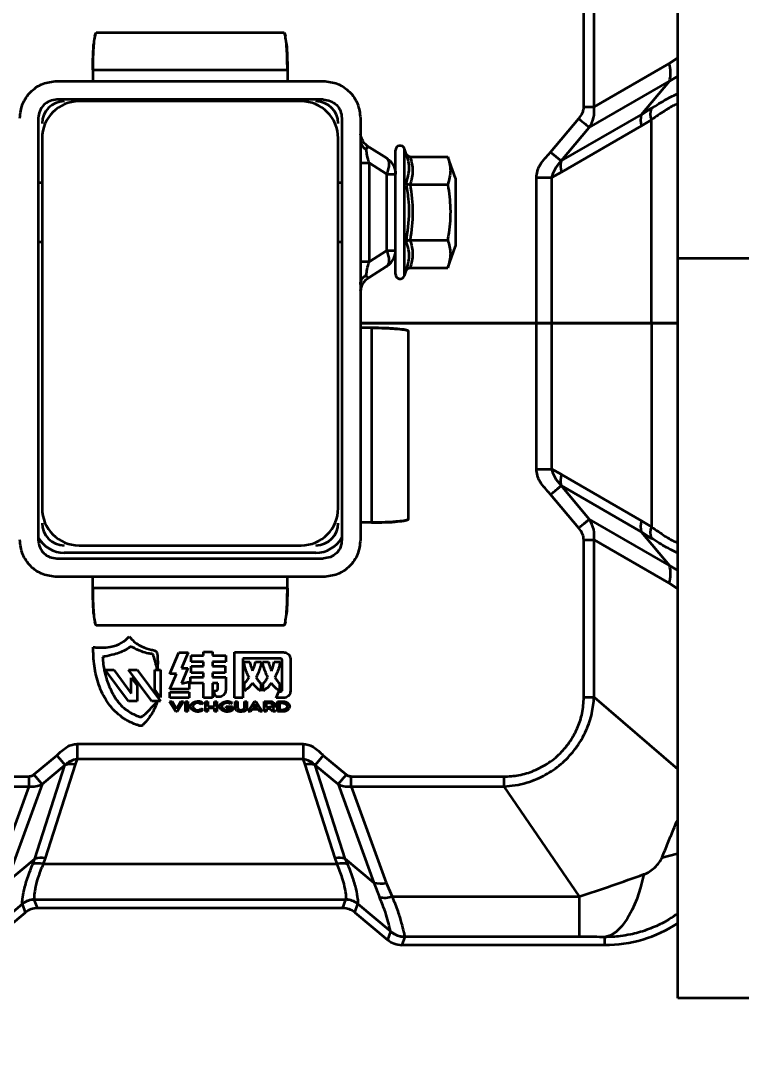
# Model space of a CAD drawing. Header units: millimetres. Extents: x 0 to 420, y 0 to 297.
# Drawn here: x 309.43 to 310.404, y 173.906 to 175.325 of the extents above; entities that cross this region are included whole.
import ezdxf

# ---------------------------------------------------------------- set-up
doc = ezdxf.new("R2010")
doc.units = ezdxf.units.MM
doc.layers.add('尺寸线层', color=150, linetype='Continuous')
doc.styles.add('SLDTEXTSTYLE2', font='TXT', dxfattribs={"width": 0.7})
doc.dimstyles.new('SLDDIMSTYLE0', dxfattribs={"dimtxt": 3.5, "dimasz": 3.302, "dimexe": 0, "dimexo": 0.0625, "dimgap": 0.875, "dimtad": 1, "dimdec": 1, "dimlfac": 100, "dimrnd": 1e-09, "dimzin": 12, "dimdsep": 46, "dimtxsty": 'SLDTEXTSTYLE2', "dimsah": 1, "dimcen": 0.09, "dimadec": 0, "dimazin": 3, "dimtfac": 1, "dimtdec": 3, "dimtofl": 0, "dimtmove": 0, "dimatfit": 3, "dimfxl": 0, "dimfrac": 2, "dimtolj": 1, "dimtzin": 12, "dimarcsym": 0})

# ---------------------------------------------------------------- blocks, each defined once
blk = doc.blocks.new('_D')
at = {"layer": '尺寸线层'}
for p, q in [((291.9431, 202.6412), (364.6876, 202.6412)), ((363.6876, 202.6412), (363.6876, 128.5802)), ((326.1167, 128.5802), (364.6876, 128.5802))]:
    blk.add_line(p, q, dxfattribs=at)
for points in [[(363.6876, 202.6412), (363.1796, 199.3392), (364.1956, 199.3392)], [(363.6876, 128.5802), (364.1956, 131.8822), (363.1796, 131.8822)]]:
    blk.add_solid(points, dxfattribs=at)
at = {"layer": '尺寸线层', "insert": (359.1758, 158.5376), "char_height": 3.5, "attachment_point": 1, "rotation": 90, "style": 'SLDTEXTSTYLE2'}
blk.add_mtext('7406.11', dxfattribs=at)
blk = doc.blocks.new('_D_6')
at = {"layer": '尺寸线层'}
for p, q in [((91.2154, 164.9172), (91.2154, 234.1922)), ((321.3154, 165.1871), (321.3154, 234.1922)), ((321.3154, 233.1922), (91.2154, 233.1922))]:
    blk.add_line(p, q, dxfattribs=at)
for points in [[(91.2154, 233.1922), (94.5174, 232.6842), (94.5174, 233.7002)], [(321.3154, 233.1922), (318.0134, 233.7002), (318.0134, 232.6842)]]:
    blk.add_solid(points, dxfattribs=at)
at = {"layer": '尺寸线层', "insert": (205.1726, 237.704), "char_height": 3.5, "attachment_point": 1, "style": 'SLDTEXTSTYLE2'}
blk.add_mtext('23010', dxfattribs=at)
blk = doc.blocks.new('_D_7')
at = {"layer": '尺寸线层'}
for p, q in [((70.597, 160.4022), (70.597, 246.1922)), ((332.8156, 175.1167), (332.8156, 246.1922)), ((332.8156, 245.1922), (70.597, 245.1922))]:
    blk.add_line(p, q, dxfattribs=at)
for points in [[(70.597, 245.1922), (73.899, 244.6842), (73.899, 245.7002)], [(332.8156, 245.1922), (329.5136, 245.7002), (329.5136, 244.6842)]]:
    blk.add_solid(points, dxfattribs=at)
at = {"layer": '尺寸线层', "insert": (202.8758, 249.704), "char_height": 3.5, "attachment_point": 1, "style": 'SLDTEXTSTYLE2'}
blk.add_mtext('26221.85', dxfattribs=at)

msp = doc.modelspace()

# ---------------------------------------------------------------- linework, layer by layer
at = {"color": 7, "linetype": 'Continuous', "lineweight": 35}
for p, q in [((310.317, 175.0043), (310.317, 184.2711)), ((310.1902, 175.2087), (310.1902, 175.4212)), ((310.2041, 175.2087), (310.2041, 175.4212)), ((309.7852, 175.3085), (309.5314, 175.3085)), ((309.7852, 175.3085), (309.7853, 175.3085)), ((310.2041, 175.2087), (310.3053, 175.2671)), ((310.3053, 175.2671), (310.317, 175.2748)), ((309.5268, 175.2585), (309.7898, 175.2585)), ((309.5268, 175.2585), (309.5268, 175.2435)), ((309.7898, 175.2585), (309.7898, 175.2435)), ((309.7899, 175.2585), (309.7899, 175.2435)), ((309.4783, 175.2435), (309.8383, 175.2435)), ((310.1976, 175.1808), (310.3059, 175.2433)), ((310.2678, 175.198), (310.3059, 175.2433)), ((310.3059, 175.2433), (310.317, 175.2502)), ((309.8383, 175.2185), (309.4783, 175.2185)), ((309.8083, 175.2162), (309.5083, 175.2162)), ((310.1902, 175.2087), (310.2041, 175.2087)), ((310.1596, 175.1355), (310.2678, 175.198)), ((310.2678, 175.198), (310.2809, 175.2062)), ((309.4533, 175.1935), (309.4533, 174.6235)), ((309.8633, 175.1935), (309.8633, 174.6235)), ((309.8883, 175.1935), (309.8883, 174.6235)), ((310.1454, 175.1474), (310.1835, 175.1927)), ((310.1596, 175.1355), (310.1976, 175.1808)), ((310.2681, 175.1831), (310.1599, 175.1206)), ((310.2814, 175.1911), (310.2681, 175.1831)), ((310.2814, 174.9162), (310.2814, 175.1911)), ((309.4583, 175.1662), (309.4583, 174.6662)), ((309.8583, 174.6662), (309.8583, 175.1662)), ((309.8898, 175.1661), (309.8885, 175.1723)), ((309.8908, 175.1644), (309.889, 175.1693)), ((309.8993, 175.1545), (309.8976, 175.1559)), ((309.8996, 175.1541), (309.9001, 175.1541)), ((309.9001, 175.1541), (309.9241, 175.1391)), ((309.9503, 175.1453), (309.9478, 175.1521)), ((309.9478, 174.9803), (309.9478, 175.1521)), ((309.9358, 175.1189), (309.9358, 175.15)), ((309.9555, 175.1412), (310.0063, 175.1412)), ((310.0168, 175.1122), (310.0063, 175.1412)), ((310.1454, 175.1474), (310.1596, 175.1355)), ((309.9001, 175.1329), (309.9001, 174.9994)), ((309.9001, 175.1329), (309.9241, 175.1179)), ((309.9241, 175.0144), (309.9241, 175.1179)), ((309.9241, 175.1179), (309.9358, 175.1179)), ((309.9358, 175.0144), (309.9358, 175.1179)), ((310.0168, 175.1122), (310.0168, 175.0202)), ((310.1262, 175.1132), (310.1471, 175.1132)), ((310.1262, 174.9162), (310.1262, 175.1132)), ((310.1599, 175.1206), (310.1471, 175.1132)), ((310.1471, 174.9162), (310.1471, 175.1132)), ((309.4583, 175.1062), (309.4533, 175.1062)), ((309.8633, 175.1062), (309.8583, 175.1062)), ((309.9555, 175.1037), (310.0063, 175.1037)), ((309.4533, 175.0262), (309.4583, 175.0262)), ((309.8583, 175.0262), (309.8633, 175.0262)), ((309.9555, 175.0287), (310.0063, 175.0287)), ((309.9001, 174.9994), (309.9241, 175.0144)), ((309.9241, 175.0144), (309.9358, 175.0144)), ((309.9358, 174.9824), (309.9358, 175.0144)), ((310.0063, 174.9911), (310.0168, 175.0202)), ((310.317, 175.0043), (313.0795, 175.0043)), ((310.317, 174.0043), (310.317, 175.0043)), ((309.9001, 174.9782), (309.9241, 174.9932)), ((309.9478, 174.9803), (309.9503, 174.9871)), ((309.9555, 174.9911), (310.0063, 174.9911)), ((309.889, 174.963), (309.8908, 174.9679)), ((309.8889, 174.964), (309.8883, 174.9571)), ((309.8885, 174.96), (309.8898, 174.9662)), ((309.8887, 174.96), (309.889, 174.9623)), ((310.1262, 174.9162), (309.8883, 174.9162)), ((309.8883, 174.9162), (310.1262, 174.9162)), ((310.1262, 174.7192), (310.1262, 174.9162)), ((310.1262, 174.9162), (310.1471, 174.9162)), ((310.1471, 174.9162), (310.1262, 174.9162)), ((310.1471, 174.7192), (310.1471, 174.9162)), ((310.1471, 174.9162), (310.2814, 174.9162)), ((310.2814, 174.9162), (310.1471, 174.9162)), ((310.2814, 174.9162), (310.2814, 174.6412)), ((310.2814, 174.9162), (310.317, 174.9162)), ((310.3166, 174.9162), (310.2814, 174.9162)), ((309.9033, 174.91), (309.8883, 174.91)), ((309.9033, 174.91), (309.9033, 174.647)), ((309.9533, 174.6516), (309.9533, 174.9054)), ((310.1262, 174.7192), (310.1471, 174.7192)), ((310.1599, 174.7118), (310.1471, 174.7192)), ((310.2681, 174.6493), (310.1599, 174.7118)), ((310.1835, 174.6396), (310.1454, 174.685)), ((310.1976, 174.6515), (310.1596, 174.6969)), ((310.1596, 174.6969), (310.2678, 174.6344)), ((309.9033, 174.647), (309.8883, 174.647)), ((310.3059, 174.5891), (310.1976, 174.6515)), ((310.2814, 174.6412), (310.2681, 174.6493)), ((310.2678, 174.6344), (310.3059, 174.5891)), ((310.2809, 174.6261), (310.2678, 174.6344)), ((309.5083, 174.6162), (309.8083, 174.6162)), ((310.1902, 174.4112), (310.1902, 174.6237)), ((310.1902, 174.6237), (310.2041, 174.6237)), ((310.2041, 174.6237), (310.3053, 174.5652)), ((310.2041, 174.4112), (310.2041, 174.6237)), ((309.8283, 174.6062), (309.4883, 174.6062)), ((309.4783, 174.5985), (309.8383, 174.5985)), ((310.3059, 174.5891), (310.317, 174.5822)), ((309.8383, 174.5735), (309.4783, 174.5735)), ((309.5268, 174.5585), (309.5268, 174.5735)), ((309.7898, 174.5585), (309.7898, 174.5735)), ((309.7899, 174.5585), (309.7899, 174.5735)), ((309.7898, 174.5585), (309.5268, 174.5585)), ((310.317, 174.5575), (310.3053, 174.5652)), ((309.5314, 174.5085), (309.7852, 174.5085)), ((309.7853, 174.5085), (309.7852, 174.5085)), ((309.6309, 174.4426), (309.6429, 174.4716)), ((309.6429, 174.4716), (309.6555, 174.4716)), ((309.6555, 174.4716), (309.6467, 174.4504)), ((309.6765, 174.4722), (309.6885, 174.4722)), ((309.6765, 174.4673), (309.6765, 174.4722)), ((309.6885, 174.4722), (309.6885, 174.4673)), ((309.7185, 174.4718), (309.7844, 174.4718)), ((309.7185, 174.41), (309.7185, 174.4718)), ((309.6596, 174.4589), (309.6596, 174.4673)), ((309.6596, 174.4673), (309.6765, 174.4673)), ((309.6765, 174.4589), (309.6596, 174.4589)), ((309.6765, 174.4528), (309.6765, 174.4589)), ((309.6885, 174.4673), (309.7065, 174.4673)), ((309.6885, 174.4589), (309.6885, 174.4528)), ((309.7065, 174.4589), (309.6885, 174.4589)), ((309.7065, 174.4673), (309.7065, 174.4589)), ((309.7295, 174.4633), (309.7295, 174.41)), ((309.78, 174.4633), (309.7295, 174.4633)), ((309.7307, 174.4586), (309.7389, 174.4586)), ((309.7465, 174.4586), (309.7547, 174.4586)), ((309.7561, 174.4586), (309.7643, 174.4586)), ((309.772, 174.4586), (309.7801, 174.4586)), ((309.7828, 174.4211), (309.7828, 174.4607)), ((309.7938, 174.4624), (309.7938, 174.4193)), ((309.5434, 174.448), (309.5552, 174.448)), ((309.575, 174.4055), (309.5434, 174.448)), ((309.5552, 174.448), (309.5789, 174.4161)), ((309.575, 174.448), (309.5868, 174.448)), ((309.6065, 174.4055), (309.575, 174.448)), ((309.5868, 174.448), (309.6184, 174.4055)), ((309.6105, 174.448), (309.6184, 174.448)), ((309.6105, 174.4214), (309.6105, 174.448)), ((309.6184, 174.448), (309.6184, 174.4108)), ((309.6552, 174.4504), (309.6467, 174.4295)), ((309.6467, 174.4504), (309.6552, 174.4504)), ((309.6597, 174.4528), (309.6765, 174.4528)), ((309.6597, 174.444), (309.6597, 174.4528)), ((309.6765, 174.444), (309.6597, 174.444)), ((309.6765, 174.4383), (309.6765, 174.444)), ((309.6885, 174.4528), (309.7056, 174.4528)), ((309.6885, 174.444), (309.6885, 174.4383)), ((309.7056, 174.444), (309.6885, 174.444)), ((309.7056, 174.4528), (309.7056, 174.444)), ((309.5789, 174.4374), (309.5868, 174.4267)), ((309.5789, 174.4161), (309.5789, 174.4374)), ((309.6398, 174.4426), (309.6309, 174.4426)), ((309.6309, 174.4217), (309.6398, 174.4426)), ((309.6467, 174.4295), (309.6569, 174.4319)), ((309.6569, 174.4319), (309.6569, 174.4217)), ((309.6588, 174.4383), (309.6765, 174.4383)), ((309.6588, 174.4299), (309.6588, 174.4383)), ((309.6765, 174.4299), (309.6588, 174.4299)), ((309.6765, 174.41), (309.6765, 174.4299)), ((309.6885, 174.4383), (309.7065, 174.4383)), ((309.6885, 174.4299), (309.6885, 174.41)), ((309.6957, 174.4299), (309.6885, 174.4299)), ((309.6957, 174.4222), (309.6957, 174.4299)), ((309.7065, 174.4383), (309.7065, 174.4208)), ((309.7316, 174.4193), (309.7316, 174.4295)), ((309.7538, 174.4295), (309.7538, 174.4193)), ((309.7571, 174.4193), (309.7571, 174.4295)), ((309.7793, 174.4295), (309.7793, 174.4193)), ((309.5868, 174.4267), (309.5868, 174.4055)), ((309.6184, 174.4108), (309.6105, 174.4214)), ((309.6569, 174.4217), (309.6309, 174.4217)), ((309.6309, 174.4176), (309.6569, 174.4176)), ((309.6309, 174.41), (309.6309, 174.4176)), ((309.6569, 174.4176), (309.6569, 174.41)), ((309.6897, 174.4198), (309.6931, 174.4198)), ((309.6933, 174.4114), (309.6897, 174.4198)), ((309.7747, 174.41), (309.7782, 174.4185)), ((309.7782, 174.4185), (309.78, 174.4185)), ((309.5868, 174.4055), (309.575, 174.4055)), ((309.6184, 174.4055), (309.6065, 174.4055)), ((309.6306, 174.4054), (309.6341, 174.4054)), ((309.6392, 174.3915), (309.6306, 174.4054)), ((309.6569, 174.41), (309.6309, 174.41)), ((309.6341, 174.4054), (309.64, 174.3955)), ((309.64, 174.3955), (309.6459, 174.4054)), ((309.6494, 174.4054), (309.6408, 174.3915)), ((309.6459, 174.4054), (309.6494, 174.4054)), ((309.652, 174.4054), (309.6553, 174.4054)), ((309.652, 174.3915), (309.652, 174.4054)), ((309.6553, 174.4054), (309.6553, 174.3915)), ((309.676, 174.4029), (309.6735, 174.4013)), ((309.6885, 174.41), (309.6765, 174.41)), ((309.679, 174.4054), (309.6822, 174.4054)), ((309.679, 174.3915), (309.679, 174.4054)), ((309.6822, 174.4054), (309.6822, 174.3985)), ((309.6914, 174.4054), (309.6945, 174.4054)), ((309.6914, 174.3985), (309.6914, 174.4054)), ((309.6971, 174.4114), (309.6933, 174.4114)), ((309.6945, 174.4054), (309.6945, 174.3915)), ((309.715, 174.4035), (309.713, 174.4019)), ((309.7295, 174.41), (309.7185, 174.41)), ((309.719, 174.4054), (309.7222, 174.4054)), ((309.719, 174.3971), (309.719, 174.4054)), ((309.7222, 174.4054), (309.7222, 174.3977)), ((309.732, 174.4054), (309.7351, 174.4054)), ((309.732, 174.3977), (309.732, 174.4054)), ((309.7351, 174.4054), (309.7351, 174.3971)), ((309.7366, 174.3915), (309.7454, 174.4054)), ((309.743, 174.3965), (309.7462, 174.402)), ((309.7454, 174.4054), (309.747, 174.4054)), ((309.7462, 174.402), (309.7494, 174.3965)), ((309.747, 174.4054), (309.7558, 174.3915)), ((309.7582, 174.4054), (309.7662, 174.4054)), ((309.7582, 174.3915), (309.7582, 174.4054)), ((309.7614, 174.3973), (309.7614, 174.4034)), ((309.7614, 174.4034), (309.7657, 174.4034)), ((309.7844, 174.41), (309.7747, 174.41)), ((309.7765, 174.4054), (309.7835, 174.4054)), ((309.7765, 174.3915), (309.7765, 174.4054)), ((309.7796, 174.4032), (309.7835, 174.4032)), ((309.7796, 174.3936), (309.7796, 174.4032)), ((310.1902, 174.4112), (310.2041, 174.4112)), ((310.2041, 174.4112), (310.317, 174.3137)), ((309.6408, 174.3915), (309.6392, 174.3915)), ((309.6553, 174.3915), (309.652, 174.3915)), ((309.6735, 174.3955), (309.676, 174.394)), ((309.6822, 174.3915), (309.679, 174.3915)), ((309.6822, 174.3985), (309.6914, 174.3985)), ((309.6822, 174.3964), (309.6822, 174.3915)), ((309.6914, 174.3964), (309.6822, 174.3964)), ((309.6914, 174.3915), (309.6914, 174.3964)), ((309.6945, 174.3915), (309.6914, 174.3915)), ((309.7072, 174.3983), (309.7157, 174.3983)), ((309.7072, 174.3963), (309.7072, 174.3983)), ((309.7124, 174.3963), (309.7072, 174.3963)), ((309.7124, 174.3946), (309.7124, 174.3963)), ((309.7157, 174.3983), (309.7157, 174.3934)), ((309.74, 174.3915), (309.7366, 174.3915)), ((309.7418, 174.3946), (309.74, 174.3915)), ((309.7506, 174.3946), (309.7418, 174.3946)), ((309.7494, 174.3965), (309.743, 174.3965)), ((309.7524, 174.3915), (309.7506, 174.3946)), ((309.7558, 174.3915), (309.7524, 174.3915)), ((309.7614, 174.3915), (309.7582, 174.3915)), ((309.7651, 174.3973), (309.7614, 174.3973)), ((309.7614, 174.3953), (309.7614, 174.3915)), ((309.7652, 174.3953), (309.7614, 174.3953)), ((309.7699, 174.3915), (309.7661, 174.3954)), ((309.7693, 174.3958), (309.7738, 174.3915)), ((309.7738, 174.3915), (309.7699, 174.3915)), ((309.7841, 174.3915), (309.7765, 174.3915)), ((309.7838, 174.3936), (309.7796, 174.3936)), ((309.5056, 174.3479), (309.5056, 174.3276)), ((309.5056, 174.3479), (309.8111, 174.3479)), ((309.8111, 174.3479), (309.8111, 174.3276)), ((309.4474, 174.3064), (309.4784, 174.3324)), ((309.8383, 174.3324), (309.8273, 174.3193)), ((309.8383, 174.3324), (309.8693, 174.3064)), ((309.4487, 174.1928), (309.4893, 174.3193)), ((309.4584, 174.2933), (309.4893, 174.3193)), ((309.5031, 174.3199), (309.4624, 174.1934)), ((309.5056, 174.3276), (309.5031, 174.3199)), ((309.5056, 174.3276), (309.8111, 174.3276)), ((309.8136, 174.3199), (309.8111, 174.3276)), ((309.8542, 174.1934), (309.8136, 174.3199)), ((309.8273, 174.3193), (309.8583, 174.2933)), ((309.868, 174.1928), (309.8273, 174.3193)), ((309.2345, 174.3037), (309.4409, 174.3037)), ((309.4409, 174.2905), (309.4409, 174.3037)), ((309.8757, 174.3037), (310.0822, 174.3037)), ((310.0822, 174.3037), (310.0822, 174.2905)), ((309.2345, 174.2905), (309.4409, 174.2905)), ((309.3935, 174.1602), (309.4409, 174.2905)), ((309.4584, 174.2933), (309.41, 174.1603)), ((309.8583, 174.2933), (309.9067, 174.1603)), ((309.8757, 174.2905), (310.0822, 174.2905)), ((309.8757, 174.2905), (309.9232, 174.1602)), ((310.0822, 174.2905), (310.1837, 174.1416)), ((309.41, 174.1603), (309.4487, 174.1928)), ((309.4458, 174.1855), (309.4487, 174.1928)), ((309.4624, 174.1934), (309.4598, 174.1858)), ((309.8569, 174.1858), (309.8542, 174.1934)), ((309.9067, 174.1603), (309.868, 174.1928)), ((309.868, 174.1928), (309.8709, 174.1855)), ((309.4598, 174.1858), (309.8569, 174.1858)), ((309.9067, 174.1603), (309.9141, 174.1408)), ((309.9232, 174.1602), (309.9313, 174.1416)), ((309.3876, 174.0947), (309.4318, 174.1317)), ((309.4318, 174.1317), (309.4318, 174.1318)), ((309.436, 174.1203), (309.4318, 174.1317)), ((309.4478, 174.1377), (309.8688, 174.1377)), ((309.4478, 174.1377), (309.4479, 174.1376)), ((309.452, 174.1262), (309.4479, 174.1376)), ((309.8647, 174.1262), (309.8688, 174.1376)), ((309.8688, 174.1377), (309.8688, 174.1376)), ((309.8807, 174.1203), (309.8848, 174.1317)), ((309.8849, 174.1318), (309.8848, 174.1317)), ((309.8848, 174.1317), (309.929, 174.0947)), ((309.9313, 174.1416), (310.1837, 174.1416)), ((310.1837, 174.1416), (310.1837, 174.0873)), ((309.3917, 174.0832), (309.436, 174.1203)), ((309.452, 174.1262), (309.8647, 174.1262)), ((309.8807, 174.1203), (309.925, 174.0832)), ((309.929, 174.0943), (309.925, 174.0832)), ((309.929, 174.0947), (309.929, 174.0943)), ((309.9483, 174.0873), (309.9442, 174.0762)), ((309.9442, 174.0762), (310.2183, 174.0762)), ((309.9483, 174.0877), (309.9483, 174.0873)), ((310.1837, 174.0873), (309.9483, 174.0873)), ((310.2183, 174.0868), (310.2183, 174.0762)), ((313.0795, 174.0043), (310.317, 174.0043))]:
    msp.add_line(p, q, dxfattribs=at)
at = {"color": 7, "linetype": 'Continuous', "lineweight": 35, "flags": 128}
for points in [[(310.1835, 175.1927), (310.1857, 175.1908), (310.1879, 175.189), (310.19, 175.1872), (310.192, 175.1856), (310.1938, 175.1841), (310.1953, 175.1828), (310.1966, 175.1817), (310.1976, 175.1808)], [(310.296, 174.1945), (310.3149, 174.1995), (310.317, 174.2002)], [(310.2714, 174.1717), (310.2669, 174.1541), (310.2616, 174.138), (310.2556, 174.1238), (310.2489, 174.1116), (310.2417, 174.1017), (310.2341, 174.0941), (310.2263, 174.0892), (310.2183, 174.0868)]]:
    msp.add_lwpolyline(points, dxfattribs=at)
at = {"color": 7, "linetype": 'Continuous', "lineweight": 35}
for centre, radius, start, end in [((310.2673, 175.2544), 0.0401, 343.9657, 18.5164), ((309.5083, 175.1662), 0.05, 90, 180), ((309.4883, 175.1862), 0.03, 90, 180), ((309.8083, 175.1662), 0.05, 0, 90), ((309.8283, 175.1862), 0.03, 0, 90), ((310.2919, 175.191), 0.0251, 163.9657, 198.5164), ((310.304, 175.1995), 0.024, 163.7993, 200.3661), ((309.942, 175.15), 0.00619, 20, 180), ((310.1837, 175.1286), 0.0251, 163.9657, 198.5164), ((309.942, 174.9824), 0.00619, 180, 340), ((310.1837, 174.7038), 0.0251, 161.4836, 196.0343), ((309.5083, 174.6662), 0.05, 180, 270), ((309.8083, 174.6662), 0.05, 270, 0), ((309.4883, 174.6462), 0.03, 180, 270), ((309.8283, 174.6462), 0.03, 270, 0), ((310.2919, 174.6413), 0.0251, 161.4836, 196.0343), ((310.304, 174.6328), 0.024, 159.6339, 196.2007), ((309.4883, 174.6462), 0.04, 208.955, 270), ((309.8283, 174.6462), 0.04, 270, 331.045), ((310.2673, 174.578), 0.0401, 341.4836, 16.0343), ((309.4974, 174.2902), 0.0302, 79.2033, 105.5504), ((309.8192, 174.2902), 0.0302, 74.4498, 100.7965), ((309.4568, 174.1637), 0.0302, 79.2034, 105.5503), ((309.8599, 174.1637), 0.0302, 74.4497, 100.7966), ((309.4533, 174.1573), 0.0292, 77.3355, 105.0062), ((309.8633, 174.1573), 0.0292, 74.9938, 102.6645), ((309.9152, 174.1956), 0.0363, 256.4299, 282.6632), ((309.4479, 174.1126), 0.025, 90.0933, 129.9643), ((309.4479, 174.1125), 0.025, 90.0586, 129.9414), ((309.8688, 174.1126), 0.025, 50.0357, 89.9067), ((309.8688, 174.1125), 0.025, 50.0586, 89.9414), ((309.9212, 174.1731), 0.033, 257.4981, 287.8428), ((310.2183, 174.2562), 0.18, 270, 303.2598), ((309.9482, 174.1177), 0.03, 230.2501, 270.141), ((309.9483, 174.1174), 0.03, 230.0586, 269.9414)]:
    msp.add_arc(centre, radius, start, end, dxfattribs=at)
for centre, major_axis, start_param, end_param in [((309.452, 174.1011), (-0.0086, 0.0235), 5.934618, 6.631752), ((309.8646, 174.1011), (-0.0086, -0.0235), 2.793026, 3.49016), ((309.9443, 174.1062), (-0.0103, -0.0282), 5.934618, 6.631752)]:
    msp.add_ellipse(centre, major_axis=major_axis, ratio=0.998448, start_param=start_param, end_param=end_param, dxfattribs=at)
for points, knots in [([(309.5314, 175.3085), (309.531, 175.3082), (309.5304, 175.3077), (309.5292, 175.3032), (309.5283, 175.2961), (309.5275, 175.2862), (309.5269, 175.2746), (309.5268, 175.2648), (309.5268, 175.2585)], [0, 0, 0, 0, 0.157309, 0.270586, 0.50035, 0.630794, 0.757716, 1, 1, 1, 1]), ([(309.5296, 175.304), (309.5298, 175.3051), (309.5304, 175.3078), (309.5311, 175.3082), (309.5315, 175.3085)], [0, 0, 0, 0, 0.418606, 1, 1, 1, 1]), ([(309.7898, 175.2585), (309.7897, 175.2648), (309.7896, 175.2746), (309.789, 175.2862), (309.7883, 175.2961), (309.7873, 175.3032), (309.7862, 175.3077), (309.7856, 175.3082), (309.7852, 175.3085)], [0, 0, 0, 0, 0.242279, 0.369203, 0.49965, 0.729414, 0.842683, 1, 1, 1, 1]), ([(309.7853, 175.3085), (309.7856, 175.3082), (309.7863, 175.3078), (309.7869, 175.3051), (309.7872, 175.304)], [0, 0, 0, 0, 0.581362, 1, 1, 1, 1]), ([(309.5269, 175.2585), (309.5269, 175.2648), (309.527, 175.2745), (309.5276, 175.2862), (309.528, 175.2913), (309.5282, 175.2938)], [0, 0, 0, 0, 0.484898, 0.738922, 1, 1, 1, 1]), ([(309.7885, 175.2938), (309.7887, 175.2913), (309.7891, 175.2862), (309.7897, 175.2745), (309.7898, 175.2648), (309.7899, 175.2585)], [0, 0, 0, 0, 0.261071, 0.515092, 1, 1, 1, 1]), ([(310.2809, 175.2062), (310.2882, 175.2108), (310.3022, 175.2196), (310.3122, 175.2243), (310.317, 175.2266)], [0, 0, 0, 0, 0.521656, 1, 1, 1, 1]), ([(310.1835, 175.1927), (310.1853, 175.1952), (310.1879, 175.1989), (310.1899, 175.2045), (310.1901, 175.2073), (310.1902, 175.2087)], [0, 0, 0, 0, 0.51551, 0.767405, 1, 1, 1, 1]), ([(310.1976, 175.1808), (310.1999, 175.185), (310.2046, 175.1936), (310.2043, 175.2036), (310.2041, 175.2087)], [0, 0, 0, 0, 0.492397, 1, 1, 1, 1]), ([(310.317, 175.2126), (310.3159, 175.2122), (310.3119, 175.2107), (310.2998, 175.204), (310.2877, 175.1955), (310.2814, 175.1911)], [0, 0, 0, 0, 0.155452, 0.567559, 1, 1, 1, 1]), ([(309.8883, 175.1635), (309.8888, 175.1607), (309.8897, 175.1556), (309.8946, 175.1519), (309.8968, 175.1503)], [0, 0, 0, 0, 0.559996, 1, 1, 1, 1]), ([(309.8977, 175.156), (309.8968, 175.1567), (309.8943, 175.1586), (309.892, 175.1616), (309.8911, 175.1641), (309.8909, 175.1645)], [0, 0, 0, 0, 0.294463, 0.87052, 1, 1, 1, 1]), ([(309.8968, 175.1503), (309.8968, 175.1511), (309.8969, 175.1529), (309.8978, 175.1548), (309.8988, 175.1544), (309.8996, 175.1541)], [0, 0, 0, 0, 0.243902, 0.508229, 1, 1, 1, 1]), ([(309.9001, 175.1329), (309.8992, 175.1363), (309.8979, 175.141), (309.8969, 175.1471), (309.8968, 175.1492), (309.8968, 175.1503)], [0, 0, 0, 0, 0.551614, 0.784825, 1, 1, 1, 1]), ([(309.9503, 175.1057), (309.9522, 175.1122), (309.955, 175.1217), (309.9536, 175.135), (309.9515, 175.1417), (309.9503, 175.1453)], [0, 0, 0, 0, 0.499729, 0.72853, 1, 1, 1, 1]), ([(309.9555, 175.1412), (309.955, 175.1413), (309.9539, 175.1414), (309.9523, 175.1423), (309.9511, 175.1436), (309.9505, 175.1447), (309.9503, 175.1453), (309.9503, 175.1453)], [0, 0, 0, 0, 0.23614, 0.471311, 0.732321, 0.993287, 1, 1, 1, 1]), ([(310.0063, 175.1412), (310.0081, 175.1351), (310.0117, 175.1226), (310.0081, 175.1101), (310.0063, 175.1037)], [0, 0, 0, 0, 0.491212, 1, 1, 1, 1]), ([(310.1262, 175.1132), (310.1264, 175.116), (310.127, 175.122), (310.1329, 175.1343), (310.1402, 175.142), (310.1454, 175.1474)], [0, 0, 0, 0, 0.211639, 0.442849, 1, 1, 1, 1]), ([(310.1471, 175.1132), (310.1482, 175.117), (310.1508, 175.1253), (310.1565, 175.1319), (310.1596, 175.1355)], [0, 0, 0, 0, 0.462726, 1, 1, 1, 1]), ([(309.9503, 175.0266), (309.9522, 175.0398), (309.955, 175.059), (309.9536, 175.0856), (309.9515, 175.0986), (309.9503, 175.1057)], [0, 0, 0, 0, 0.500435, 0.728855, 1, 1, 1, 1]), ([(309.9503, 175.1057), (309.9503, 175.1057), (309.9505, 175.1054), (309.9511, 175.1049), (309.9523, 175.1042), (309.9539, 175.1038), (309.955, 175.1037), (309.9555, 175.1037)], [0, 0, 0, 0, 0.0067129, 0.2676791, 0.5286892, 0.7638601, 1, 1, 1, 1]), ([(309.9555, 175.1037), (309.9572, 175.0912), (309.9607, 175.0662), (309.9572, 175.0412), (309.9555, 175.0287)], [0, 0, 0, 0, 0.499238, 1, 1, 1, 1]), ([(310.0063, 175.1037), (310.0063, 175.1035), (310.0082, 175.0928), (310.0108, 175.071), (310.0092, 175.046), (310.0068, 175.032), (310.0063, 175.0287)], [0, 0, 0, 0, 0.009604, 0.432631, 0.866873, 1, 1, 1, 1]), ([(309.9503, 175.0266), (309.9503, 175.0266), (309.9505, 175.0269), (309.9511, 175.0275), (309.9523, 175.0281), (309.9539, 175.0286), (309.955, 175.0286), (309.9555, 175.0287)], [0, 0, 0, 0, 0.0067129, 0.2676791, 0.5286892, 0.7638601, 1, 1, 1, 1]), ([(309.9503, 174.9871), (309.9522, 174.9937), (309.955, 175.0035), (309.9536, 175.0167), (309.9515, 175.0231), (309.9503, 175.0266)], [0, 0, 0, 0, 0.499729, 0.72853, 1, 1, 1, 1]), ([(310.0063, 175.0287), (310.0081, 175.0225), (310.0117, 175.01), (310.0081, 174.9975), (310.0063, 174.9911)], [0, 0, 0, 0, 0.4912125, 1, 1, 1, 1]), ([(309.8968, 174.982), (309.8968, 174.9831), (309.8969, 174.9853), (309.8979, 174.9913), (309.8992, 174.9961), (309.9001, 174.9994)], [0, 0, 0, 0, 0.2151838, 0.4483868, 1, 1, 1, 1]), ([(309.8883, 174.9688), (309.8888, 174.9716), (309.8897, 174.9767), (309.8946, 174.9804), (309.8968, 174.982)], [0, 0, 0, 0, 0.559996, 1, 1, 1, 1]), ([(309.9001, 174.9782), (309.8992, 174.9779), (309.8979, 174.9774), (309.8969, 174.9794), (309.8968, 174.9812), (309.8968, 174.982)], [0, 0, 0, 0, 0.5516135, 0.7848249, 1, 1, 1, 1]), ([(309.9503, 174.9871), (309.9503, 174.9871), (309.9505, 174.9877), (309.9511, 174.9888), (309.9523, 174.9901), (309.9539, 174.9909), (309.955, 174.9911), (309.9555, 174.9911)], [0, 0, 0, 0, 0.006713, 0.267679, 0.528689, 0.76386, 1, 1, 1, 1]), ([(309.8893, 174.9637), (309.8899, 174.9656), (309.8913, 174.9694), (309.895, 174.9745), (309.8984, 174.977), (309.9001, 174.9782)], [0, 0, 0, 0, 0.315477, 0.657739, 1, 1, 1, 1]), ([(309.9033, 174.91), (309.9097, 174.9099), (309.9194, 174.9098), (309.931, 174.9092), (309.941, 174.9085), (309.9481, 174.9075), (309.9525, 174.9064), (309.953, 174.9057), (309.9533, 174.9054)], [0, 0, 0, 0, 0.242279, 0.369202, 0.49965, 0.729414, 0.842683, 1, 1, 1, 1]), ([(309.9533, 174.9054), (309.953, 174.9057), (309.9525, 174.9064), (309.9481, 174.9075), (309.941, 174.9085), (309.931, 174.9092), (309.9194, 174.9098), (309.9097, 174.9099), (309.9033, 174.91)], [0, 0, 0, 0, 0.157309, 0.270586, 0.50035, 0.630794, 0.757716, 1, 1, 1, 1]), ([(310.1454, 174.685), (310.1403, 174.6904), (310.1329, 174.6981), (310.127, 174.7103), (310.1264, 174.7163), (310.1262, 174.7192)], [0, 0, 0, 0, 0.554868, 0.787217, 1, 1, 1, 1]), ([(310.1596, 174.6969), (310.1565, 174.7004), (310.1508, 174.707), (310.1482, 174.7153), (310.1471, 174.7192)], [0, 0, 0, 0, 0.537276, 1, 1, 1, 1]), ([(310.1454, 174.685), (310.1469, 174.6862), (310.1499, 174.6887), (310.1541, 174.6922), (310.1576, 174.6951), (310.1589, 174.6963), (310.1596, 174.6969)], [0, 0, 0, 0, 0.244437, 0.5, 0.755563, 1, 1, 1, 1]), ([(309.9533, 174.6516), (309.953, 174.6512), (309.9525, 174.6506), (309.9481, 174.6494), (309.941, 174.6485), (309.931, 174.6477), (309.9194, 174.6471), (309.9097, 174.647), (309.9033, 174.647)], [0, 0, 0, 0, 0.157309, 0.270586, 0.50035, 0.630794, 0.757716, 1, 1, 1, 1]), ([(309.9033, 174.647), (309.9097, 174.647), (309.9194, 174.6471), (309.931, 174.6477), (309.941, 174.6485), (309.9481, 174.6494), (309.9525, 174.6506), (309.953, 174.6512), (309.9533, 174.6516)], [0, 0, 0, 0, 0.242279, 0.369202, 0.49965, 0.729414, 0.842683, 1, 1, 1, 1]), ([(310.1835, 174.6396), (310.1849, 174.6409), (310.188, 174.6434), (310.1921, 174.6469), (310.1956, 174.6498), (310.197, 174.651), (310.1976, 174.6515)], [0, 0, 0, 0, 0.2444376, 0.5000006, 0.7555633, 1, 1, 1, 1]), ([(310.2041, 174.6237), (310.2043, 174.6284), (310.2047, 174.6384), (310.2001, 174.647), (310.1976, 174.6515)], [0, 0, 0, 0, 0.4733, 1, 1, 1, 1]), ([(310.2814, 174.6412), (310.2878, 174.6368), (310.2998, 174.6283), (310.3118, 174.6217), (310.3159, 174.6202), (310.317, 174.6197)], [0, 0, 0, 0, 0.439564, 0.840059, 1, 1, 1, 1]), ([(310.1902, 174.6237), (310.1899, 174.6263), (310.1891, 174.6322), (310.1854, 174.637), (310.1835, 174.6396)], [0, 0, 0, 0, 0.448587, 1, 1, 1, 1]), ([(310.317, 174.6058), (310.3123, 174.608), (310.3023, 174.6127), (310.2883, 174.6215), (310.2809, 174.6261)], [0, 0, 0, 0, 0.471363, 1, 1, 1, 1]), ([(309.5268, 174.5585), (309.5268, 174.5521), (309.5269, 174.5424), (309.5275, 174.5307), (309.5283, 174.5208), (309.5292, 174.5137), (309.5304, 174.5092), (309.531, 174.5088), (309.5314, 174.5085)], [0, 0, 0, 0, 0.242279, 0.369203, 0.49965, 0.729414, 0.842683, 1, 1, 1, 1]), ([(309.5282, 174.5231), (309.528, 174.5256), (309.5276, 174.5307), (309.527, 174.5424), (309.5269, 174.5521), (309.5269, 174.5585)], [0, 0, 0, 0, 0.261071, 0.515092, 1, 1, 1, 1]), ([(309.7852, 174.5085), (309.7855, 174.5088), (309.7862, 174.5092), (309.7873, 174.5137), (309.7883, 174.5208), (309.789, 174.5307), (309.7896, 174.5424), (309.7897, 174.5521), (309.7898, 174.5585)], [0, 0, 0, 0, 0.157309, 0.270586, 0.50035, 0.630794, 0.757716, 1, 1, 1, 1]), ([(309.7899, 174.5585), (309.7898, 174.5521), (309.7897, 174.5424), (309.7891, 174.5307), (309.7887, 174.5256), (309.7885, 174.5231)], [0, 0, 0, 0, 0.484898, 0.738922, 1, 1, 1, 1]), ([(309.5315, 174.5085), (309.5311, 174.5087), (309.5305, 174.5092), (309.5298, 174.5118), (309.5296, 174.5129)], [0, 0, 0, 0, 0.581362, 1, 1, 1, 1]), ([(309.7872, 174.5129), (309.7869, 174.5118), (309.7863, 174.5092), (309.7856, 174.5087), (309.7853, 174.5085)], [0, 0, 0, 0, 0.418606, 1, 1, 1, 1]), ([(309.5275, 174.4787), (309.5291, 174.4785), (309.5375, 174.4778), (309.5485, 174.478), (309.5617, 174.4819), (309.5698, 174.4866), (309.5745, 174.4915), (309.576, 174.493)], [0, 0, 0, 0, 0.095059, 0.477947, 0.614031, 0.878763, 1, 1, 1, 1]), ([(309.576, 174.493), (309.5771, 174.4918), (309.5819, 174.4863), (309.5919, 174.4789), (309.6019, 174.4762), (309.6064, 174.475)], [0, 0, 0, 0, 0.1389856, 0.6119172, 1, 1, 1, 1]), ([(309.5273, 174.4762), (309.5273, 174.4764), (309.5273, 174.4768), (309.5274, 174.4777), (309.5275, 174.4783), (309.5275, 174.4787)], [0, 0, 0, 0, 0.252501, 0.504816, 1, 1, 1, 1]), ([(309.5892, 174.3726), (309.5877, 174.3732), (309.5797, 174.3759), (309.5645, 174.3838), (309.5504, 174.398), (309.5414, 174.4127), (309.536, 174.4245), (309.532, 174.4369), (309.5283, 174.4541), (309.5277, 174.4673), (309.5273, 174.4762)], [0, 0, 0, 0, 0.0386496, 0.194338, 0.3927059, 0.4931491, 0.5935436, 0.6938955, 0.7942112, 1, 1, 1, 1]), ([(309.5769, 174.4787), (309.5756, 174.4777), (309.5717, 174.475), (309.5647, 174.4716), (309.5547, 174.4684), (309.5475, 174.4668), (309.5433, 174.466)], [0, 0, 0, 0, 0.137822, 0.39048, 0.642641, 1, 1, 1, 1]), ([(309.58, 174.4786), (309.5796, 174.4787), (309.5788, 174.479), (309.5779, 174.479), (309.5773, 174.4789), (309.577, 174.4788), (309.5769, 174.4787)], [0, 0, 0, 0, 0.465921, 0.719479, 0.884635, 1, 1, 1, 1]), ([(309.6067, 174.4695), (309.605, 174.4697), (309.6003, 174.4702), (309.5913, 174.4732), (309.5843, 174.4765), (309.58, 174.4786)], [0, 0, 0, 0, 0.177002, 0.501951, 1, 1, 1, 1]), ([(309.6064, 174.475), (309.6081, 174.4748), (309.6102, 174.4745), (309.6123, 174.4733), (309.6132, 174.4719), (309.6143, 174.4673), (309.6147, 174.4593), (309.6144, 174.4521), (309.6143, 174.4485)], [0, 0, 0, 0, 0.160025, 0.196998, 0.234195, 0.311686, 0.649476, 1, 1, 1, 1]), ([(309.7844, 174.4718), (309.7855, 174.4717), (309.7877, 174.4715), (309.7905, 174.4698), (309.7926, 174.4674), (309.7937, 174.4648), (309.7938, 174.463), (309.7938, 174.4624)], [0, 0, 0, 0, 0.220827, 0.440436, 0.651052, 0.864309, 1, 1, 1, 1]), ([(309.5433, 174.466), (309.5428, 174.4659), (309.5421, 174.4657), (309.5411, 174.4656), (309.5405, 174.4656), (309.5402, 174.4655)], [0, 0, 0, 0, 0.400257, 0.699592, 1, 1, 1, 1]), ([(309.5402, 174.4655), (309.5403, 174.4639), (309.5407, 174.4589), (309.5415, 174.4517), (309.543, 174.4439), (309.5442, 174.4395), (309.5448, 174.4373)], [0, 0, 0, 0, 0.174669, 0.524102, 0.761562, 1, 1, 1, 1]), ([(309.609, 174.4669), (309.6088, 174.4673), (309.6084, 174.4682), (309.6077, 174.469), (309.6071, 174.4694), (309.6068, 174.4695), (309.6067, 174.4695)], [0, 0, 0, 0, 0.4140445, 0.7491204, 0.8856781, 1, 1, 1, 1]), ([(309.6143, 174.4485), (309.6138, 174.4501), (309.6129, 174.4533), (309.6112, 174.4594), (309.6099, 174.464), (309.609, 174.4669)], [0, 0, 0, 0, 0.261065, 0.522123, 1, 1, 1, 1]), ([(309.738, 174.4377), (309.7373, 174.4392), (309.7353, 174.4433), (309.7327, 174.4502), (309.7314, 174.4558), (309.7307, 174.4586)], [0, 0, 0, 0, 0.225098, 0.610129, 1, 1, 1, 1]), ([(309.7389, 174.4586), (309.7392, 174.457), (309.7399, 174.4541), (309.7414, 174.4502), (309.7423, 174.4478), (309.7427, 174.4466)], [0, 0, 0, 0, 0.397021, 0.698347, 1, 1, 1, 1]), ([(309.7427, 174.4466), (309.7433, 174.4482), (309.7444, 174.4509), (309.7458, 174.4549), (309.7463, 174.4574), (309.7465, 174.4586)], [0, 0, 0, 0, 0.396668, 0.697235, 1, 1, 1, 1]), ([(309.7547, 174.4586), (309.7544, 174.457), (309.7535, 174.4525), (309.7511, 174.4455), (309.7487, 174.4403), (309.7475, 174.4377)], [0, 0, 0, 0, 0.225279, 0.610555, 1, 1, 1, 1]), ([(309.7634, 174.4377), (309.7627, 174.4392), (309.7607, 174.4433), (309.758, 174.4502), (309.7568, 174.4558), (309.7561, 174.4586)], [0, 0, 0, 0, 0.225097, 0.610128, 1, 1, 1, 1]), ([(309.7643, 174.4586), (309.7647, 174.457), (309.7653, 174.4541), (309.7667, 174.4501), (309.7677, 174.4478), (309.7681, 174.4466)], [0, 0, 0, 0, 0.397481, 0.698479, 1, 1, 1, 1]), ([(309.7681, 174.4466), (309.7688, 174.4481), (309.7699, 174.4508), (309.7712, 174.4549), (309.7717, 174.4574), (309.772, 174.4586)], [0, 0, 0, 0, 0.395845, 0.696793, 1, 1, 1, 1]), ([(309.7801, 174.4586), (309.7798, 174.457), (309.7788, 174.4525), (309.7765, 174.4455), (309.7741, 174.4403), (309.7728, 174.4377)], [0, 0, 0, 0, 0.22528, 0.610558, 1, 1, 1, 1]), ([(309.7828, 174.4607), (309.7827, 174.461), (309.7827, 174.4616), (309.7822, 174.4624), (309.7815, 174.463), (309.7808, 174.4633), (309.7803, 174.4633), (309.78, 174.4633)], [0, 0, 0, 0, 0.215909, 0.431679, 0.642748, 0.836136, 1, 1, 1, 1]), ([(309.5448, 174.4373), (309.5453, 174.4358), (309.548, 174.4279), (309.5527, 174.4171), (309.5599, 174.4058), (309.5689, 174.3953), (309.5793, 174.3892), (309.5876, 174.3853), (309.5902, 174.3844), (309.5923, 174.3845), (309.5953, 174.3859), (309.6023, 174.3929), (309.6087, 174.3995), (309.6136, 174.4045)], [0, 0, 0, 0, 0.048169, 0.241379, 0.33788, 0.433916, 0.639701, 0.675797, 0.701807, 0.718369, 0.734888, 0.796355, 1, 1, 1, 1]), ([(309.7316, 174.4295), (309.7327, 174.4308), (309.7345, 174.4327), (309.7365, 174.4355), (309.7375, 174.4369), (309.738, 174.4377)], [0, 0, 0, 0, 0.482099, 0.740834, 1, 1, 1, 1]), ([(309.7427, 174.4301), (309.7417, 174.4287), (309.7396, 174.4261), (309.7359, 174.4224), (309.733, 174.4204), (309.7316, 174.4193)], [0, 0, 0, 0, 0.3221678, 0.6583639, 1, 1, 1, 1]), ([(309.7538, 174.4193), (309.7524, 174.4203), (309.7497, 174.4223), (309.746, 174.4259), (309.7438, 174.4287), (309.7427, 174.4301)], [0, 0, 0, 0, 0.323845, 0.659773, 1, 1, 1, 1]), ([(309.7475, 174.4377), (309.7484, 174.4363), (309.7498, 174.4342), (309.752, 174.4315), (309.7532, 174.4302), (309.7538, 174.4295)], [0, 0, 0, 0, 0.48414, 0.741719, 1, 1, 1, 1]), ([(309.7571, 174.4295), (309.7582, 174.4308), (309.7599, 174.4327), (309.7619, 174.4354), (309.7629, 174.4369), (309.7634, 174.4377)], [0, 0, 0, 0, 0.484106, 0.741689, 1, 1, 1, 1]), ([(309.7681, 174.4301), (309.7671, 174.4287), (309.765, 174.4261), (309.7613, 174.4224), (309.7585, 174.4204), (309.7571, 174.4193)], [0, 0, 0, 0, 0.323586, 0.659323, 1, 1, 1, 1]), ([(309.7793, 174.4193), (309.7779, 174.4203), (309.7751, 174.4223), (309.7714, 174.4259), (309.7692, 174.4287), (309.7681, 174.4301)], [0, 0, 0, 0, 0.3225082, 0.6590596, 1, 1, 1, 1]), ([(309.7728, 174.4377), (309.7738, 174.4363), (309.7752, 174.4342), (309.7774, 174.4315), (309.7786, 174.4302), (309.7793, 174.4295)], [0, 0, 0, 0, 0.481223, 0.740091, 1, 1, 1, 1]), ([(309.6931, 174.4198), (309.6935, 174.4199), (309.6941, 174.4199), (309.6949, 174.4203), (309.6954, 174.4209), (309.6957, 174.4216), (309.6957, 174.422), (309.6957, 174.4222)], [0, 0, 0, 0, 0.2727578, 0.4578419, 0.6443533, 0.8508999, 1, 1, 1, 1]), ([(309.7065, 174.4208), (309.7064, 174.4197), (309.7062, 174.4176), (309.7045, 174.4148), (309.7021, 174.4127), (309.6995, 174.4116), (309.6978, 174.4115), (309.6971, 174.4114)], [0, 0, 0, 0, 0.218278, 0.435149, 0.644163, 0.864466, 1, 1, 1, 1]), ([(309.78, 174.4185), (309.7804, 174.4185), (309.781, 174.4186), (309.7819, 174.4191), (309.7825, 174.4198), (309.7827, 174.4205), (309.7828, 174.421), (309.7828, 174.4211)], [0, 0, 0, 0, 0.23459, 0.4696301, 0.6836997, 0.8787885, 1, 1, 1, 1]), ([(309.7938, 174.4193), (309.7937, 174.4183), (309.7935, 174.4161), (309.7919, 174.4134), (309.7895, 174.4112), (309.7869, 174.4101), (309.7851, 174.41), (309.7844, 174.41)], [0, 0, 0, 0, 0.217033, 0.432668, 0.640579, 0.859649, 1, 1, 1, 1]), ([(309.6136, 174.4045), (309.6131, 174.4029), (309.6119, 174.398), (309.6078, 174.3905), (309.6023, 174.3818), (309.5975, 174.3766), (309.5951, 174.374)], [0, 0, 0, 0, 0.138868, 0.417722, 0.706333, 1, 1, 1, 1]), ([(309.676, 174.394), (309.675, 174.3933), (309.6731, 174.3918), (309.6696, 174.3911), (309.6657, 174.3917), (309.6624, 174.3932), (309.66, 174.3951), (309.659, 174.3967), (309.6585, 174.3981), (309.6587, 174.3995), (309.6595, 174.4011), (309.6615, 174.4031), (309.6648, 174.405), (309.6689, 174.4059), (309.6726, 174.4052), (309.6748, 174.4039), (309.6758, 174.4031), (309.676, 174.4029)], [0, 0, 0, 0, 0.08519, 0.168963, 0.246186, 0.360946, 0.418211, 0.462463, 0.491745, 0.521214, 0.557381, 0.617071, 0.720017, 0.827682, 0.905205, 0.982624, 1, 1, 1, 1]), ([(309.6735, 174.4013), (309.6729, 174.4018), (309.6717, 174.4028), (309.6695, 174.4034), (309.667, 174.4033), (309.6648, 174.4023), (309.6631, 174.401), (309.6622, 174.3998), (309.6619, 174.3988), (309.662, 174.3977), (309.6625, 174.3966), (309.6639, 174.3952), (309.6661, 174.3939), (309.6688, 174.3934), (309.6712, 174.3939), (309.6726, 174.3947), (309.6733, 174.3954), (309.6735, 174.3955)], [0, 0, 0, 0, 0.079836, 0.158698, 0.232948, 0.337554, 0.41275, 0.456024, 0.489191, 0.522624, 0.56103, 0.622793, 0.723203, 0.826712, 0.901133, 0.975506, 1, 1, 1, 1]), ([(309.7157, 174.3934), (309.7141, 174.3926), (309.7115, 174.3912), (309.7067, 174.3912), (309.7028, 174.3926), (309.6999, 174.3945), (309.6985, 174.3962), (309.6978, 174.3975), (309.6977, 174.3988), (309.6981, 174.4), (309.6992, 174.4017), (309.7019, 174.4038), (309.7057, 174.4054), (309.7099, 174.4058), (309.7129, 174.4049), (309.7145, 174.4039), (309.715, 174.4035)], [0, 0, 0, 0, 0.120432, 0.213162, 0.331684, 0.413005, 0.455865, 0.488872, 0.514902, 0.540892, 0.583063, 0.658706, 0.781016, 0.867724, 0.954736, 1, 1, 1, 1]), ([(309.713, 174.4019), (309.7122, 174.4023), (309.7108, 174.4032), (309.7083, 174.4035), (309.7058, 174.403), (309.7037, 174.402), (309.7021, 174.4008), (309.7014, 174.3997), (309.7011, 174.3987), (309.7011, 174.3978), (309.7017, 174.3966), (309.7031, 174.3952), (309.7053, 174.3939), (309.708, 174.3932), (309.7105, 174.3936), (309.7118, 174.3943), (309.7124, 174.3946)], [0, 0, 0, 0, 0.0898702, 0.1765378, 0.2630266, 0.3624462, 0.4231792, 0.4700992, 0.5009819, 0.5320676, 0.57022, 0.6335218, 0.742023, 0.8362584, 0.9311978, 1, 1, 1, 1]), ([(309.7657, 174.4034), (309.7661, 174.4033), (309.7668, 174.4032), (309.7676, 174.4029), (309.7682, 174.4026), (309.7686, 174.4023), (309.769, 174.402), (309.7694, 174.4016), (309.7697, 174.401), (309.7699, 174.4005), (309.7699, 174.4002), (309.7698, 174.3998), (309.7696, 174.3995), (309.7693, 174.3991), (309.769, 174.3988), (309.7687, 174.3985), (309.7683, 174.3983), (309.768, 174.3981), (309.7676, 174.3979), (309.7672, 174.3977), (309.7668, 174.3976), (309.7664, 174.3975), (309.7661, 174.3974), (309.7656, 174.3973), (309.7653, 174.3973), (309.7651, 174.3973)], [0, 0, 0, 0, 0.104931, 0.188559, 0.230252, 0.271948, 0.313654, 0.355384, 0.425825, 0.468883, 0.490273, 0.510955, 0.563746, 0.591003, 0.644663, 0.671402, 0.698138, 0.751654, 0.778385, 0.805115, 0.858613, 0.885344, 0.912077, 0.955815, 1, 1, 1, 1]), ([(309.7662, 174.4054), (309.7669, 174.4053), (309.7688, 174.4051), (309.7709, 174.404), (309.7724, 174.4026), (309.7731, 174.4016), (309.7733, 174.4005), (309.7731, 174.3993), (309.7724, 174.3979), (309.7711, 174.3966), (309.7699, 174.3961), (309.7693, 174.3958)], [0, 0, 0, 0, 0.1479738, 0.3534631, 0.4502059, 0.5301426, 0.5919075, 0.6536295, 0.7509391, 0.887099, 1, 1, 1, 1]), ([(309.7835, 174.4054), (309.7843, 174.4053), (309.7866, 174.4051), (309.7894, 174.4036), (309.7915, 174.4017), (309.7926, 174.4001), (309.7929, 174.3986), (309.7927, 174.3971), (309.7917, 174.3953), (309.7896, 174.3933), (309.7869, 174.3918), (309.7849, 174.3916), (309.7841, 174.3915)], [0, 0, 0, 0, 0.103068, 0.272975, 0.380129, 0.450745, 0.504132, 0.557726, 0.630958, 0.750137, 0.907593, 1, 1, 1, 1]), ([(309.7835, 174.4032), (309.7841, 174.4032), (309.7856, 174.403), (309.7874, 174.4019), (309.7888, 174.4006), (309.7895, 174.3995), (309.7897, 174.3984), (309.7895, 174.3974), (309.7887, 174.3961), (309.7873, 174.3948), (309.7855, 174.3938), (309.7843, 174.3937), (309.7838, 174.3936)], [0, 0, 0, 0, 0.107522, 0.269023, 0.38047, 0.452163, 0.50862, 0.565188, 0.646662, 0.775363, 0.910485, 1, 1, 1, 1]), ([(310.0822, 174.3037), (310.089, 174.3041), (310.1028, 174.3049), (310.1236, 174.3114), (310.1401, 174.3202), (310.1523, 174.3295), (310.163, 174.3397), (310.1737, 174.3533), (310.1827, 174.3709), (310.1889, 174.3901), (310.1898, 174.4038), (310.1902, 174.4112)], [0, 0, 0, 0, 0.120461, 0.246403, 0.382818, 0.450919, 0.519058, 0.644752, 0.756806, 0.869265, 1, 1, 1, 1]), ([(310.0822, 174.2905), (310.0872, 174.2909), (310.0977, 174.2917), (310.1128, 174.2953), (310.1305, 174.3017), (310.1499, 174.3124), (310.1668, 174.3268), (310.1788, 174.341), (310.1871, 174.3534), (310.1952, 174.3693), (310.2018, 174.3885), (310.2034, 174.4039), (310.2041, 174.4112)], [0, 0, 0, 0, 0.080728, 0.166845, 0.247263, 0.380655, 0.517772, 0.598864, 0.677745, 0.754478, 0.883127, 1, 1, 1, 1]), ([(309.7351, 174.3971), (309.7351, 174.3967), (309.735, 174.3956), (309.7342, 174.3941), (309.7328, 174.3927), (309.7306, 174.3916), (309.7275, 174.3912), (309.7242, 174.3914), (309.7216, 174.3925), (309.72, 174.394), (309.7192, 174.3956), (309.7191, 174.3967), (309.719, 174.3971)], [0, 0, 0, 0, 0.057396, 0.142461, 0.228893, 0.320305, 0.471061, 0.658867, 0.756094, 0.853964, 0.944424, 1, 1, 1, 1]), ([(309.7222, 174.3977), (309.7222, 174.3973), (309.7223, 174.3965), (309.7231, 174.3953), (309.7243, 174.3943), (309.7259, 174.3935), (309.7277, 174.3934), (309.7294, 174.394), (309.7307, 174.3949), (309.7316, 174.3961), (309.7319, 174.397), (309.732, 174.3975), (309.732, 174.3977)], [0, 0, 0, 0, 0.075155, 0.16832, 0.291124, 0.415852, 0.54785, 0.661465, 0.788026, 0.890381, 0.967538, 1, 1, 1, 1]), ([(309.7661, 174.3954), (309.7661, 174.3953), (309.7659, 174.3953), (309.7656, 174.3953), (309.7654, 174.3953), (309.7652, 174.3953)], [0, 0, 0, 0, 0.253407, 0.506797, 1, 1, 1, 1]), ([(309.5951, 174.374), (309.5946, 174.3735), (309.5938, 174.3727), (309.5922, 174.3722), (309.5907, 174.3722), (309.5897, 174.3725), (309.5892, 174.3726)], [0, 0, 0, 0, 0.319453, 0.543111, 0.766311, 1, 1, 1, 1]), ([(309.4784, 174.3324), (309.4827, 174.3366), (309.4888, 174.3424), (309.4986, 174.3472), (309.5033, 174.3477), (309.5056, 174.3479)], [0, 0, 0, 0, 0.5586189, 0.7893395, 1, 1, 1, 1]), ([(309.8111, 174.3479), (309.8133, 174.3477), (309.818, 174.3472), (309.8278, 174.3425), (309.8339, 174.3366), (309.8383, 174.3324)], [0, 0, 0, 0, 0.209288, 0.438923, 1, 1, 1, 1]), ([(309.4784, 174.3324), (309.4794, 174.3311), (309.4816, 174.3285), (309.4847, 174.3248), (309.4874, 174.3216), (309.4887, 174.32), (309.4893, 174.3193)], [0, 0, 0, 0, 0.245848, 0.5, 0.754152, 1, 1, 1, 1]), ([(309.4893, 174.3193), (309.4906, 174.3206), (309.493, 174.3229), (309.4985, 174.326), (309.5028, 174.327), (309.5056, 174.3276)], [0, 0, 0, 0, 0.294463, 0.547852, 1, 1, 1, 1]), ([(309.8111, 174.3276), (309.8138, 174.327), (309.8181, 174.326), (309.8236, 174.3229), (309.826, 174.3206), (309.8273, 174.3193)], [0, 0, 0, 0, 0.4521486, 0.7055371, 1, 1, 1, 1]), ([(309.4474, 174.3064), (309.4464, 174.3057), (309.4449, 174.3046), (309.4426, 174.3038), (309.4415, 174.3037), (309.4409, 174.3037)], [0, 0, 0, 0, 0.521782, 0.769325, 1, 1, 1, 1]), ([(309.4474, 174.3064), (309.4485, 174.3051), (309.4507, 174.3025), (309.4538, 174.2988), (309.4565, 174.2956), (309.4578, 174.2941), (309.4584, 174.2933)], [0, 0, 0, 0, 0.245849, 0.500001, 0.754152, 1, 1, 1, 1]), ([(309.8583, 174.2933), (309.8589, 174.2941), (309.8602, 174.2956), (309.8629, 174.2988), (309.866, 174.3025), (309.8682, 174.3051), (309.8693, 174.3064)], [0, 0, 0, 0, 0.245847, 0.4999986, 0.7541509, 1, 1, 1, 1]), ([(309.8757, 174.3037), (309.8752, 174.3037), (309.874, 174.3038), (309.8718, 174.3046), (309.8703, 174.3057), (309.8693, 174.3064)], [0, 0, 0, 0, 0.232062, 0.478453, 1, 1, 1, 1]), ([(309.8757, 174.2905), (309.8757, 174.2925), (309.8757, 174.2965), (309.8757, 174.3013), (309.8757, 174.3037)], [0, 0, 0, 0, 0.506963, 1, 1, 1, 1]), ([(309.4409, 174.2905), (309.4439, 174.2903), (309.4501, 174.29), (309.4556, 174.2922), (309.4584, 174.2933)], [0, 0, 0, 0, 0.487848, 1, 1, 1, 1]), ([(309.8583, 174.2933), (309.8608, 174.2923), (309.8662, 174.29), (309.8724, 174.2904), (309.8757, 174.2905)], [0, 0, 0, 0, 0.466493, 1, 1, 1, 1]), ([(310.296, 174.1945), (310.2986, 174.2009), (310.3036, 174.2133), (310.3106, 174.2306), (310.3151, 174.2413), (310.317, 174.2458)], [0, 0, 0, 0, 0.378561, 0.734035, 1, 1, 1, 1]), ([(310.2714, 174.1717), (310.274, 174.1728), (310.2793, 174.1752), (310.2862, 174.1809), (310.2923, 174.1873), (310.2948, 174.1922), (310.296, 174.1945)], [0, 0, 0, 0, 0.242294, 0.509366, 0.771567, 1, 1, 1, 1]), ([(309.4318, 174.1318), (309.4316, 174.133), (309.4313, 174.1353), (309.4332, 174.1466), (309.4371, 174.163), (309.4429, 174.178), (309.4458, 174.1855)], [0, 0, 0, 0, 0.247443, 0.48656, 0.74027, 1, 1, 1, 1]), ([(309.4598, 174.1858), (309.4572, 174.1792), (309.4519, 174.1661), (309.4487, 174.1515), (309.4472, 174.141), (309.4476, 174.1388), (309.4478, 174.1377)], [0, 0, 0, 0, 0.249344, 0.499045, 0.737295, 1, 1, 1, 1]), ([(309.8688, 174.1377), (309.8691, 174.1388), (309.8695, 174.141), (309.868, 174.1515), (309.8647, 174.1661), (309.8595, 174.1792), (309.8569, 174.1858)], [0, 0, 0, 0, 0.262701, 0.501004, 0.750686, 1, 1, 1, 1]), ([(309.8709, 174.1855), (309.8737, 174.1783), (309.8792, 174.1639), (309.8833, 174.1472), (309.8853, 174.1354), (309.885, 174.133), (309.8849, 174.1318)], [0, 0, 0, 0, 0.247618, 0.49308, 0.751102, 1, 1, 1, 1]), ([(310.1837, 174.1416), (310.1984, 174.1465), (310.2277, 174.1562), (310.2569, 174.1666), (310.2714, 174.1717)], [0, 0, 0, 0, 0.502691, 1, 1, 1, 1]), ([(309.929, 174.0947), (309.9287, 174.0961), (309.9282, 174.0988), (309.9255, 174.1096), (309.9214, 174.1234), (309.9165, 174.135), (309.9141, 174.1408)], [0, 0, 0, 0, 0.27715, 0.53382, 0.766156, 1, 1, 1, 1]), ([(309.9313, 174.1416), (309.934, 174.1348), (309.9393, 174.1213), (309.944, 174.1052), (309.9472, 174.0926), (309.9479, 174.0894), (309.9483, 174.0877)], [0, 0, 0, 0, 0.238868, 0.471709, 0.726257, 1, 1, 1, 1]), ([(310.317, 174.1189), (310.3132, 174.1161), (310.3033, 174.109), (310.2889, 174.1019), (310.2749, 174.0964), (310.264, 174.0929), (310.2522, 174.0901), (310.237, 174.0875), (310.2254, 174.0871), (310.2183, 174.0868)], [0, 0, 0, 0, 0.135812, 0.343652, 0.455209, 0.563581, 0.668771, 0.800038, 1, 1, 1, 1]), ([(310.2183, 174.0868), (310.2136, 174.0869), (310.2051, 174.0871), (310.1935, 174.0873), (310.1866, 174.0873), (310.1837, 174.0873)], [0, 0, 0, 0, 0.426106, 0.75777, 1, 1, 1, 1])]:
    msp.add_open_spline(points, degree=3, knots=knots, dxfattribs=at)
for points in [[(309.4283, 175.1935), (309.4291, 175.2), (309.4306, 175.2131), (309.4421, 175.2296), (309.4587, 175.2412), (309.4718, 175.2427), (309.4783, 175.2435)], [(309.8383, 175.2435), (309.8449, 175.2427), (309.858, 175.2412), (309.8745, 175.2296), (309.8861, 175.2131), (309.8876, 175.2), (309.8883, 175.1935)], [(309.4783, 175.2185), (309.475, 175.2181), (309.4685, 175.2173), (309.4602, 175.2116), (309.4545, 175.2033), (309.4537, 175.1967), (309.4533, 175.1935)], [(309.8383, 175.2185), (309.8416, 175.2181), (309.8482, 175.2173), (309.8564, 175.2116), (309.8622, 175.2033), (309.8629, 175.1967), (309.8633, 175.1935)], [(309.9241, 175.1179), (309.925, 175.1203), (309.9269, 175.125), (309.9276, 175.1314), (309.9269, 175.1365), (309.925, 175.1382), (309.9241, 175.1391)], [(309.9241, 175.1391), (309.9258, 175.1379), (309.9292, 175.1354), (309.9329, 175.1301), (309.9354, 175.1242), (309.9357, 175.12), (309.9358, 175.1179)], [(309.9555, 175.1412), (309.9572, 175.135), (309.9607, 175.1225), (309.9572, 175.11), (309.9555, 175.1037)], [(309.8883, 175.1329), (309.8885, 175.1329), (309.8888, 175.1329), (309.8913, 175.1329), (309.895, 175.1329), (309.8984, 175.1329), (309.9001, 175.1329)], [(309.9555, 175.0287), (309.9572, 175.0224), (309.9607, 175.0099), (309.9572, 174.9974), (309.9555, 174.9911)], [(309.9241, 174.9932), (309.925, 174.9941), (309.9269, 174.9959), (309.9276, 175.001), (309.9269, 175.0073), (309.925, 175.0121), (309.9241, 175.0144)], [(309.9241, 174.9932), (309.9258, 174.9945), (309.9292, 174.997), (309.9329, 175.0022), (309.9354, 175.0081), (309.9357, 175.0123), (309.9358, 175.0144)], [(309.9001, 174.9994), (309.8984, 174.9994), (309.895, 174.9994), (309.8913, 174.9994), (309.8888, 174.9994), (309.8885, 174.9994), (309.8883, 174.9994)], [(309.4783, 174.5735), (309.4718, 174.5742), (309.4587, 174.5757), (309.4421, 174.5873), (309.4306, 174.6038), (309.4291, 174.6169), (309.4283, 174.6235)], [(309.4533, 174.6235), (309.4537, 174.6202), (309.4545, 174.6136), (309.4602, 174.6054), (309.4685, 174.5996), (309.475, 174.5988), (309.4783, 174.5985)], [(309.8883, 174.6235), (309.8876, 174.6169), (309.8861, 174.6038), (309.8745, 174.5873), (309.858, 174.5757), (309.8449, 174.5742), (309.8383, 174.5735)], [(309.8633, 174.6235), (309.8629, 174.6202), (309.8622, 174.6136), (309.8564, 174.6054), (309.8482, 174.5996), (309.8416, 174.5988), (309.8383, 174.5985)]]:
    msp.add_open_spline(points, degree=3, dxfattribs=at)

# ---------------------------------------------------------------- dimensions: what is measured, and where the dimension line sits
at = {"layer": '尺寸线层'}
for base, p1, p2, angle, picture, middle in [((70.597, 245.1922), (332.8156, 175.1167), (70.597, 160.4022), 0, '_D_7', (209.0129, 245.1922)), ((91.2154, 233.1922), (321.3154, 165.1871), (91.2154, 164.9172), 0, '_D_6', (209.0129, 233.1922)), ((363.6876, 128.5802), (291.9431, 202.6412), (326.1167, 128.5802), 90, '_D', (363.6876, 163.9067))]:
    dim = msp.add_linear_dim(base=base, p1=p1, p2=p2, angle=angle, dimstyle='SLDDIMSTYLE0', dxfattribs=at)
    dim.commit()
    dim.dimension.update_dxf_attribs({"geometry": picture, "text_midpoint": middle, "dimtype": 160})

doc.saveas('drawing.dxf')
